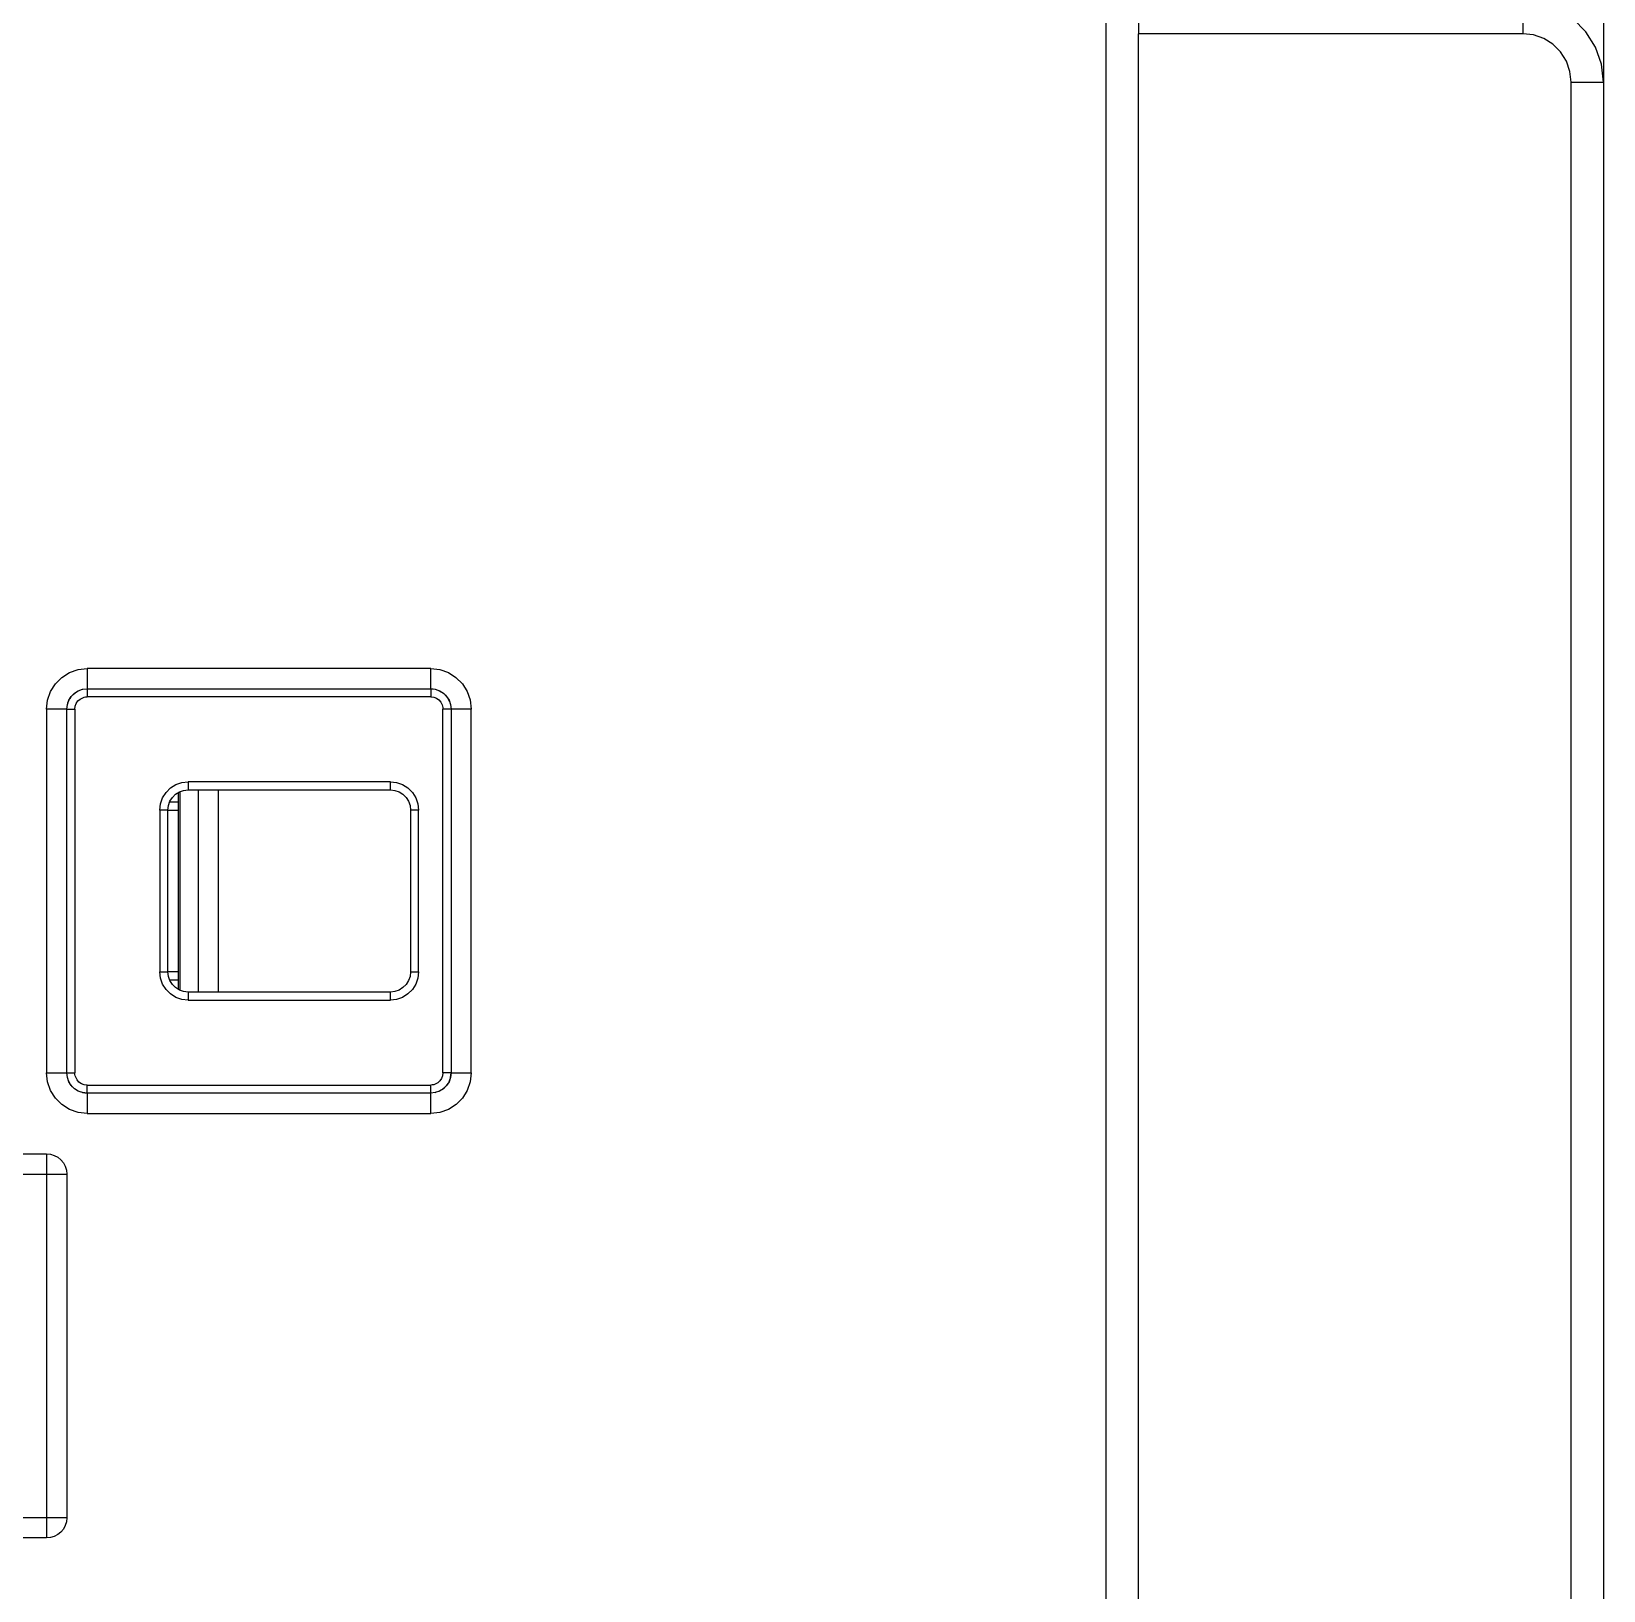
# Model space of a CAD drawing. Header units: millimetres. Extents: x 0 to 87, y 0 to 130.
# Drawn here: x 47.63 to 86.5, y 48.2 to 86.76 of the extents above; entities that cross this region are included whole.
import ezdxf

# ---------------------------------------------------------------- set-up
doc = ezdxf.new("R2010")
doc.units = ezdxf.units.MM

# ---------------------------------------------------------------- blocks, each defined once
blk = doc.blocks.new('CHINT_1a572be7d2f85137ae4fc7d071e692d9_FACE_0')
at = {"color": 141, "linetype": 'Continuous', "true_color": 0x40d9ff}
for p, q in [((75, 44.3), (75, 86.7)), ((48.653, 70.356), (48.703, 70.4)), ((48.746, 70.427), (48.804, 70.458)), ((48.886, 70.486), (48.896, 70.488)), ((50.8, 70.5), (50.8, 70.5)), ((51, 70.5), (51, 70.5)), ((51.25, 70.5), (51.25, 70.5)), ((51.302, 70.5), (51.302, 70.5)), ((57.652, 70.473), (57.724, 70.446)), ((57.763, 70.421), (57.821, 70.382)), ((48.527, 70.152), (48.554, 70.224)), ((48.579, 70.263), (48.618, 70.321)), ((48.7, 70), (48.7, 61)), ((57.5, 70.3), (49, 70.3)), ((57.8, 61), (57.8, 70)), ((57.856, 70.347), (57.9, 70.297)), ((57.927, 70.254), (57.958, 70.196)), ((57.986, 70.114), (57.988, 70.104)), ((51.25, 67.7), (51.044, 67.7)), ((51.25, 67.93), (51.25, 63.07)), ((51.25, 67.7), (51.25, 67.655)), ((51.25, 67.7), (51.25, 67.7)), ((51.303, 63.043), (51.302, 67.957)), ((51.75, 68), (51.75, 63)), ((52.25, 63), (52.25, 68)), ((51, 67.5), (51.25, 67.5)), ((51.25, 63.5), (51, 63.5)), ((51.044, 63.3), (51.25, 63.3)), ((51.25, 63.344), (51.25, 63.3)), ((51.25, 63.3), (51.25, 63.3)), ((48.514, 60.886), (48.512, 60.896)), ((48.573, 60.746), (48.542, 60.804)), ((48.644, 60.653), (48.6, 60.703)), ((49, 60.7), (57.5, 60.7)), ((57.921, 60.737), (57.882, 60.679)), ((57.973, 60.848), (57.946, 60.776)), ((48.737, 60.579), (48.679, 60.618)), ((48.848, 60.527), (48.776, 60.554)), ((50.8, 60.5), (50.8, 60.5)), ((51, 60.5), (51, 60.5)), ((51.25, 60.5), (51.25, 60.5)), ((51.303, 60.5), (51.303, 60.5)), ((57.614, 60.514), (57.604, 60.512)), ((57.754, 60.573), (57.696, 60.542)), ((57.847, 60.644), (57.797, 60.6)), ((47, 59), (48, 59)), ((48.5, 58.5), (48.5, 50)), ((48, 49.5), (27, 49.5))]:
    blk.add_line(p, q, dxfattribs=at)
for points in [[(86, 97.5), (86.5, 97.5), (86.5, 33.5), (86, 33.5)], [(75, 44.3), (75, 35), (74.2, 35), (74.2, 96), (75, 96), (75, 86.7)], [(75, 87.5), (84.5, 87.5), (84.5, 86.7), (75, 86.7)], [(86.5, 85.5), (86.45, 85.945), (86.302, 86.368), (86.064, 86.747), (85.747, 87.064), (85.368, 87.302), (84.945, 87.45), (84.5, 87.5)], [(85.7, 85.5), (85.67, 85.767), (85.581, 86.021), (85.438, 86.248), (85.248, 86.438), (85.021, 86.581), (84.767, 86.67), (84.5, 86.7)], [(86.5, 85.5), (86.5, 45.5), (85.7, 45.5), (85.7, 85.5), (86.5, 85.5)], [(48, 70), (48.025, 70.222), (48.099, 70.434), (48.218, 70.623), (48.377, 70.782), (48.566, 70.901), (48.778, 70.975), (49, 71)], [(49, 70.5), (57.5, 70.5), (57.5, 71), (49, 71), (49, 70.5)], [(57.5, 71), (57.722, 70.975), (57.934, 70.901), (58.123, 70.782), (58.282, 70.624), (58.401, 70.434), (58.475, 70.223), (58.5, 70)], [(48.5, 70), (48.513, 70.111), (48.55, 70.217), (48.609, 70.312), (48.688, 70.391), (48.783, 70.45), (48.889, 70.487), (49, 70.5)], [(49, 70.5), (49, 70.5), (49, 70.496), (49, 70.485), (49, 70.467), (49, 70.442), (49, 70.411), (49, 70.377), (49, 70.339), (49, 70.3)], [(57.615, 70.486), (57.5, 70.5), (57.5, 70.5)], [(57.5, 70.5), (57.611, 70.487), (57.717, 70.45), (57.812, 70.391), (57.891, 70.312), (57.951, 70.217), (57.988, 70.111), (58, 70)], [(57.5, 70.5), (57.5, 70.495), (57.5, 70.48), (57.5, 70.456), (57.5, 70.425), (57.5, 70.387), (57.5, 70.345), (57.5, 70.3)], [(48.5, 61), (48.5, 70), (48, 70), (48, 61), (48.5, 61)], [(48.5, 70), (48.5, 70), (48.514, 70.115)], [(48.5, 70), (48.505, 70), (48.52, 70), (48.544, 70), (48.575, 70), (48.613, 70), (48.656, 70), (48.7, 70)], [(48.7, 70), (48.709, 70.072), (48.734, 70.139), (48.775, 70.199), (48.829, 70.247), (48.893, 70.28), (48.928, 70.291), (48.964, 70.298), (49, 70.3)], [(57.5, 70.3), (57.572, 70.291), (57.639, 70.266), (57.699, 70.225), (57.747, 70.171), (57.78, 70.107), (57.791, 70.072), (57.798, 70.036), (57.8, 70)], [(58, 70), (58, 70), (57.996, 70), (57.985, 70), (57.967, 70), (57.942, 70), (57.912, 70), (57.877, 70), (57.839, 70), (57.8, 70)], [(58, 70), (58, 61), (58.5, 61), (58.5, 70), (58, 70)], [(50.8, 67.5), (50.818, 67.656), (50.869, 67.804), (50.953, 67.936), (51.064, 68.047), (51.196, 68.131), (51.344, 68.182), (51.5, 68.2)], [(51.5, 68), (56.5, 68), (56.5, 68.2), (51.5, 68.2), (51.5, 68)], [(56.5, 68.2), (56.656, 68.182), (56.804, 68.131), (56.936, 68.047), (57.047, 67.936), (57.131, 67.804), (57.182, 67.656), (57.2, 67.5)], [(51, 67.5), (51.013, 67.611), (51.05, 67.717), (51.109, 67.812), (51.188, 67.891), (51.283, 67.95), (51.389, 67.987), (51.5, 68)], [(56.5, 68), (56.611, 67.987), (56.717, 67.95), (56.812, 67.891), (56.891, 67.812), (56.951, 67.717), (56.988, 67.611), (57, 67.5)], [(51, 63.5), (51, 67.5), (50.8, 67.5), (50.8, 63.5), (51, 63.5)], [(57, 67.5), (57, 63.5), (57.2, 63.5), (57.2, 67.5), (57, 67.5)], [(51.5, 62.8), (51.344, 62.818), (51.196, 62.869), (51.064, 62.953), (50.953, 63.064), (50.869, 63.196), (50.818, 63.344), (50.8, 63.5)], [(51.5, 63), (51.389, 63.013), (51.283, 63.05), (51.188, 63.109), (51.109, 63.188), (51.05, 63.283), (51.013, 63.389), (51, 63.5)], [(57, 63.5), (56.988, 63.389), (56.951, 63.283), (56.891, 63.188), (56.812, 63.109), (56.717, 63.05), (56.611, 63.013), (56.5, 63)], [(57.2, 63.5), (57.182, 63.344), (57.131, 63.196), (57.047, 63.064), (56.936, 62.953), (56.804, 62.869), (56.656, 62.818), (56.5, 62.8)], [(56.5, 63), (51.5, 63), (51.5, 62.8), (56.5, 62.8), (56.5, 63)], [(49, 60), (48.778, 60.025), (48.566, 60.099), (48.377, 60.218), (48.218, 60.376), (48.099, 60.566), (48.025, 60.777), (48, 61)], [(48.5, 61), (48.5, 61), (48.504, 61), (48.515, 61), (48.534, 61), (48.558, 61), (48.589, 61), (48.623, 61), (48.661, 61), (48.7, 61)], [(49, 60.5), (48.889, 60.513), (48.783, 60.55), (48.688, 60.609), (48.609, 60.688), (48.55, 60.783), (48.513, 60.889), (48.5, 61)], [(49, 60.7), (48.928, 60.709), (48.861, 60.734), (48.801, 60.775), (48.753, 60.829), (48.72, 60.893), (48.709, 60.928), (48.702, 60.964), (48.7, 61)], [(49, 60.5), (49, 60.505), (49, 60.52), (49, 60.544), (49, 60.575), (49, 60.613), (49, 60.655), (49, 60.7)], [(58, 61), (57.988, 60.889), (57.951, 60.783), (57.891, 60.688), (57.812, 60.609), (57.717, 60.55), (57.611, 60.513), (57.5, 60.5)], [(58.5, 61), (58.475, 60.778), (58.401, 60.566), (58.282, 60.377), (58.124, 60.218), (57.934, 60.099), (57.723, 60.025), (57.5, 60)], [(57.8, 61), (57.791, 60.928), (57.766, 60.861), (57.725, 60.801), (57.671, 60.753), (57.607, 60.72), (57.572, 60.709), (57.536, 60.702), (57.5, 60.7)], [(57.5, 60.5), (57.5, 60.5), (57.5, 60.504), (57.5, 60.515), (57.5, 60.533), (57.5, 60.558), (57.5, 60.589), (57.5, 60.623), (57.5, 60.661), (57.5, 60.7)], [(58, 61), (57.995, 61), (57.98, 61), (57.956, 61), (57.925, 61), (57.887, 61), (57.845, 61), (57.8, 61)], [(57.986, 60.885), (58, 61), (58, 61)], [(48.885, 60.514), (49, 60.5), (49, 60.5)], [(57.5, 60.5), (49, 60.5), (49, 60), (57.5, 60), (57.5, 60.5)], [(48, 59), (48.098, 58.99), (48.191, 58.962), (48.278, 58.916), (48.354, 58.854), (48.416, 58.778), (48.462, 58.691), (48.49, 58.598), (48.5, 58.5)], [(48, 59), (48, 58.987), (48, 58.95), (48, 58.891), (48, 58.812), (48, 58.717), (48, 58.611), (48, 58.5)], [(47, 58.5), (48, 58.5), (48, 50), (27, 50), (27, 58.5), (28, 58.5)], [(48, 58.5), (48.111, 58.5), (48.217, 58.5), (48.312, 58.5), (48.391, 58.5), (48.451, 58.5), (48.488, 58.5), (48.5, 58.5)], [(48.5, 50), (48.49, 49.902), (48.462, 49.809), (48.416, 49.722), (48.354, 49.646), (48.278, 49.584), (48.191, 49.538), (48.098, 49.51), (48, 49.5)], [(48.5, 50), (48.488, 50), (48.451, 50), (48.391, 50), (48.312, 50), (48.217, 50), (48.111, 50), (48, 50)], [(48, 50), (48, 49.889), (48, 49.783), (48, 49.688), (48, 49.609), (48, 49.55), (48, 49.513), (48, 49.5)]]:
    blk.add_lwpolyline(points, dxfattribs=at)
blk = doc.blocks.new('CHINT_1a572be7d2f85137ae4fc7d071e692d9')
at = {"color": 141, "true_color": 0x40d9ff}
blk.add_blockref('CHINT_1a572be7d2f85137ae4fc7d071e692d9_FACE_0', (0, 0), dxfattribs=at)

msp = doc.modelspace()

# ---------------------------------------------------------------- block references
at = {"color": 141, "true_color": 0x40d9ff}
msp.add_blockref('CHINT_1a572be7d2f85137ae4fc7d071e692d9', (0, 0), dxfattribs=at)

doc.saveas('drawing.dxf')
